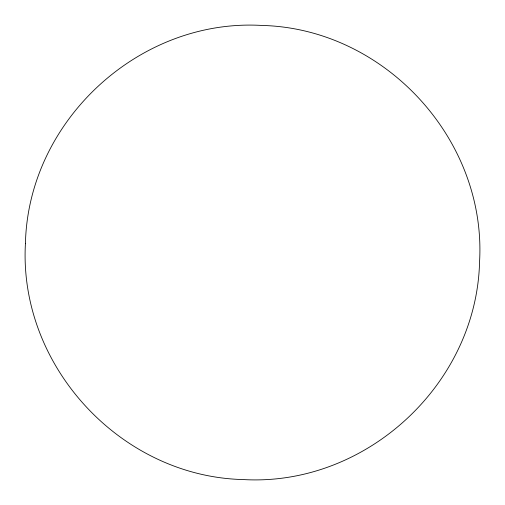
<?xml version="1.0" encoding="UTF-8"?>
<svg xmlns="http://www.w3.org/2000/svg" width="505" height="505" viewBox="0 0 505 505"><rect width="100%" height="100%" fill="white"/><g stroke="black" fill="none" stroke-linecap="round" stroke-linejoin="round"><path stroke-width="0.76" d="M25.427 243.473C18.464 365.98 120.828 476.777 243.473 479.573C365.98 486.536 476.777 384.172 479.573 261.527C486.536 139.02 384.172 28.223 261.527 25.427C139.02 18.464 28.223 120.828 25.427 243.473"/></g></svg>
